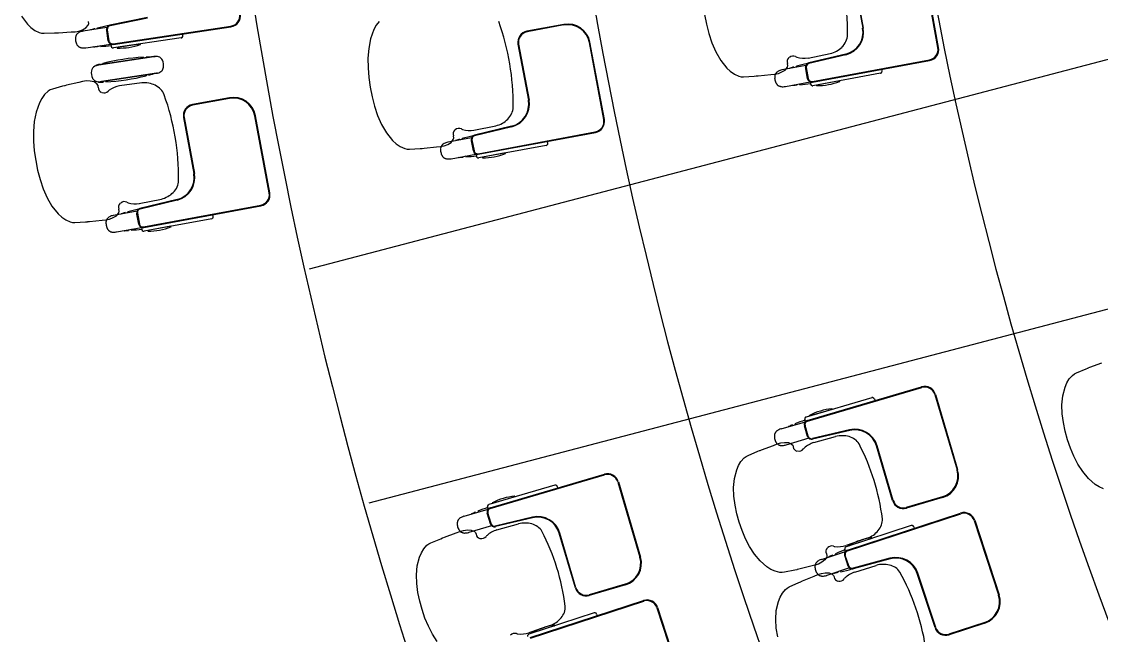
# Model space of a CAD drawing. Extents: x 324 to 2190, y 315 to 1855.
# Drawn here: x 516.8 to 671, y 1148.9 to 1236.6 of the extents above; entities that cross this region are included whole.
import ezdxf

# ---------------------------------------------------------------- set-up
doc = ezdxf.new("R2010")
doc.units = 0
doc.header["$LTSCALE"] = 48
doc.header["$MEASUREMENT"] = 0
doc.layers.add('first flr', color=8, linetype='CONTINUOUS')

msp = doc.modelspace()

# ---------------------------------------------------------------- linework, layer by layer
at = {"layer": 'first flr'}
for p, q in [((789.78, 1262.12), (557.85, 1201.23)), ((635.45, 1243.67), (636.92, 1235.67)), ((635.54, 1243.69), (637.01, 1235.69)), ((647.68, 1232.89), (645.65, 1243.92)), ((647.77, 1232.91), (645.74, 1243.94)), ((528.94, 1235.76), (525.57, 1235.26)), ((534.72, 1237.21), (529.38, 1236.12)), ((534.74, 1237.11), (529.39, 1236.03)), ((529.81, 1233.45), (546.64, 1235.96)), ((529.82, 1233.36), (546.65, 1235.87)), ((594.22, 1236.22), (588.95, 1235.23)), ((594.24, 1236.13), (588.97, 1235.14)), ((527.23, 1235.6), (527.25, 1235.51)), ((527.63, 1235.57), (527.61, 1235.7)), ((528.9, 1235.44), (529.14, 1233.87)), ((528.99, 1235.46), (529.23, 1233.88)), ((539.57, 1234.29), (529.86, 1232.84)), ((539.8, 1234.61), (539.77, 1234.84)), ((525.93, 1232.88), (529.49, 1233.41)), ((527.6, 1233.13), (527.62, 1233.03)), ((528, 1233.05), (527.99, 1233.18)), ((529.49, 1233.4), (529.54, 1233.08)), ((530.39, 1232.89), (530.39, 1232.85)), ((533.69, 1233.41), (530.41, 1232.92)), ((533.72, 1233.35), (533.72, 1233.39)), ((587.67, 1233.37), (589.16, 1225.36)), ((587.76, 1233.38), (589.25, 1225.38)), ((599.92, 1222.61), (597.87, 1233.64)), ((600.02, 1222.63), (597.96, 1233.65)), ((534.15, 1231.52), (534.17, 1231.39)), ((534.55, 1231.44), (534.54, 1231.54)), ((629.12, 1231.41), (632.26, 1232.04)), ((634.51, 1231.97), (629.21, 1230.71)), ((634.53, 1231.88), (629.23, 1230.62)), ((629.73, 1228.06), (646.47, 1231.14)), ((527.99, 1230.54), (528.01, 1230.45)), ((528.39, 1230.51), (528.37, 1230.64)), ((628.79, 1230.33), (625.43, 1229.72)), ((627.09, 1230.12), (627.1, 1230.02)), ((627.48, 1230.09), (627.46, 1230.22)), ((628.76, 1230.01), (629.05, 1228.45)), ((628.85, 1230.03), (629.14, 1228.47)), ((629.74, 1227.97), (646.48, 1231.05)), ((639.68, 1229.55), (639.64, 1229.79)), ((528.37, 1228.07), (528.39, 1227.97)), ((528.77, 1227.99), (528.75, 1228.13)), ((534.53, 1229.01), (534.55, 1228.87)), ((534.93, 1228.97), (534.91, 1229.06)), ((536.18, 1229.26), (536.02, 1229.23)), ((798.64, 1228.75), (566.36, 1167.78)), ((639.45, 1229.22), (629.8, 1227.45)), ((633.61, 1228.15), (630.35, 1227.55)), ((633.65, 1228.09), (633.64, 1228.13)), ((533.92, 1227.85), (530.73, 1227.42)), ((625.87, 1227.35), (629.41, 1228)), ((627.54, 1227.65), (627.55, 1227.56)), ((627.94, 1227.59), (627.92, 1227.72)), ((629.42, 1228), (629.48, 1227.67)), ((630.33, 1227.52), (630.34, 1227.48)), ((546.44, 1225.73), (541.16, 1224.75)), ((546.46, 1225.63), (541.18, 1224.66)), ((539.88, 1222.88), (541.36, 1214.88)), ((539.97, 1222.9), (541.45, 1214.9)), ((552.13, 1212.12), (550.08, 1223.14)), ((552.22, 1212.13), (550.17, 1223.16)), ((581.37, 1221.08), (584.52, 1221.73)), ((586.76, 1221.66), (581.46, 1220.38)), ((586.78, 1221.57), (581.48, 1220.29)), ((581.98, 1217.73), (598.72, 1220.85)), ((582, 1217.64), (598.73, 1220.76)), ((581.04, 1220.01), (577.69, 1219.38)), ((579.34, 1219.79), (579.35, 1219.7)), ((579.73, 1219.77), (579.71, 1219.9)), ((581.01, 1219.69), (581.3, 1218.12)), ((581.1, 1219.71), (581.39, 1218.14)), ((591.71, 1218.92), (582.06, 1217.13)), ((591.93, 1219.25), (591.89, 1219.49)), ((578.13, 1217.01), (581.67, 1217.68)), ((579.8, 1217.33), (579.81, 1217.24)), ((580.2, 1217.27), (580.18, 1217.4)), ((581.68, 1217.67), (581.74, 1217.35)), ((585.87, 1217.83), (582.61, 1217.23)), ((585.9, 1217.77), (585.9, 1217.81)), ((582.59, 1217.19), (582.6, 1217.16)), ((533.57, 1210.6), (536.72, 1211.25)), ((538.96, 1211.18), (533.66, 1209.91)), ((538.98, 1211.09), (533.68, 1209.82)), ((533.24, 1209.53), (529.89, 1208.91)), ((534.18, 1207.26), (550.92, 1210.36)), ((534.2, 1207.17), (550.93, 1210.27)), ((531.54, 1209.31), (531.55, 1209.22)), ((531.93, 1209.29), (531.91, 1209.42)), ((533.21, 1209.21), (533.5, 1207.65)), ((533.3, 1209.23), (533.59, 1207.66)), ((543.91, 1208.44), (534.26, 1206.65)), ((544.13, 1208.76), (544.09, 1209)), ((530.33, 1206.54), (533.87, 1207.2)), ((531.99, 1206.85), (532.01, 1206.76)), ((532.4, 1206.79), (532.37, 1206.92)), ((533.87, 1207.2), (533.93, 1206.87)), ((534.78, 1206.72), (534.79, 1206.68)), ((538.06, 1207.35), (534.81, 1206.75)), ((538.1, 1207.29), (538.09, 1207.33)), ((629.01, 1179.59), (645.34, 1184.4)), ((629.03, 1179.5), (645.36, 1184.31)), ((647.32, 1183.31), (650.49, 1172.56)), ((638.24, 1182.85), (628.83, 1180.08)), ((638.59, 1182.66), (638.66, 1182.43)), ((647.23, 1183.29), (650.4, 1172.53)), ((629.33, 1180.26), (629.32, 1180.29)), ((632.54, 1181.17), (629.36, 1180.24)), ((632.54, 1181.24), (632.56, 1181.21)), ((625.27, 1178.39), (628.73, 1179.41)), ((626.9, 1178.87), (626.87, 1178.96)), ((627.23, 1179.11), (627.27, 1178.98)), ((629.05, 1177.32), (628.6, 1178.84)), ((628.73, 1179.41), (628.64, 1179.73)), ((629.14, 1177.34), (628.69, 1178.87)), ((635.05, 1178.26), (629.74, 1176.99)), ((635.07, 1178.17), (629.77, 1176.9)), ((629.95, 1176.44), (633.05, 1177.3)), ((629.22, 1177.04), (625.95, 1176.08)), ((641.19, 1168.15), (638.89, 1175.95)), ((641.28, 1168.17), (638.98, 1175.98)), ((583.69, 1167.1), (600.02, 1171.9)), ((583.72, 1167.01), (600.05, 1171.82)), ((592.93, 1170.36), (583.51, 1167.59)), ((593.27, 1170.17), (593.34, 1169.94)), ((601.92, 1170.79), (605.09, 1160.04)), ((602.01, 1170.82), (605.18, 1160.06)), ((587.22, 1168.68), (584.05, 1167.74)), ((587.23, 1168.75), (587.24, 1168.71)), ((648.3, 1168.67), (643.15, 1167.15)), ((648.32, 1168.58), (643.18, 1167.06)), ((579.96, 1165.9), (583.41, 1166.92)), ((581.58, 1166.38), (581.56, 1166.47)), ((581.92, 1166.62), (581.96, 1166.49)), ((583.74, 1164.82), (583.29, 1166.35)), ((583.42, 1166.92), (583.32, 1167.24)), ((583.83, 1164.85), (583.38, 1166.38)), ((584.01, 1167.76), (584, 1167.8)), ((634.74, 1161.04), (650.91, 1166.34)), ((589.74, 1165.76), (584.43, 1164.5)), ((589.76, 1165.67), (584.45, 1164.41)), ((584.64, 1163.95), (587.73, 1164.81)), ((634.76, 1160.95), (650.94, 1166.26)), ((652.84, 1165.29), (656.34, 1154.64)), ((652.93, 1165.32), (656.42, 1154.66)), ((583.91, 1164.55), (580.64, 1163.59)), ((595.87, 1155.65), (593.57, 1163.46)), ((595.96, 1155.68), (593.66, 1163.49)), ((643.86, 1164.58), (634.54, 1161.52)), ((644.22, 1164.4), (644.29, 1164.17)), ((637.57, 1162.75), (634.54, 1161.7)), ((635.03, 1161.72), (635.02, 1161.75)), ((638.22, 1162.73), (635.07, 1161.7)), ((638.22, 1162.8), (638.23, 1162.77)), ((631.04, 1159.73), (634.46, 1160.85)), ((632.65, 1160.26), (632.62, 1160.35)), ((632.97, 1160.51), (633.02, 1160.38)), ((634.85, 1158.77), (634.35, 1160.28)), ((634.46, 1160.86), (634.36, 1161.17)), ((634.94, 1158.8), (634.44, 1160.31)), ((640.82, 1159.89), (635.55, 1158.47)), ((640.84, 1159.8), (635.58, 1158.38)), ((635.78, 1157.92), (638.84, 1158.88)), ((635.03, 1158.5), (631.79, 1157.44)), ((633.43, 1157.88), (633.4, 1157.97)), ((633.77, 1158.09), (633.81, 1157.96)), ((647.26, 1149.97), (644.72, 1157.71)), ((647.35, 1150), (644.81, 1157.74)), ((602.98, 1156.17), (597.84, 1154.66)), ((603.01, 1156.08), (597.86, 1154.57)), ((589.42, 1148.55), (605.6, 1153.85)), ((589.45, 1148.46), (605.63, 1153.76)), ((607.53, 1152.8), (611.02, 1142.14)), ((607.62, 1152.83), (611.11, 1142.17)), ((598.55, 1152.09), (589.23, 1149.03)), ((598.91, 1151.91), (598.98, 1151.68)), ((592.26, 1150.26), (589.22, 1149.21)), ((592.9, 1150.24), (589.76, 1149.21)), ((592.91, 1150.31), (592.92, 1150.27)), ((654.35, 1150.71), (649.25, 1149.04)), ((654.38, 1150.62), (649.28, 1148.95)), ((589.72, 1149.22), (589.71, 1149.26))]:
    msp.add_line(p, q, dxfattribs=at)
at = {"layer": 'first flr', "linetype": 'Continuous'}
for p, q in [((614.33, 1237.61), (614.6, 1236.24)), ((567.41, 1236.09), (567.08, 1235.47)), ((567.82, 1236.65), (567.41, 1236.09)), ((614.6, 1236.24), (614.94, 1234.89)), ((528.92, 1235.32), (528.9, 1235.44)), ((529.14, 1233.87), (528.92, 1235.32)), ((567.08, 1235.47), (566.61, 1234.16)), ((614.94, 1234.89), (615.37, 1233.56)), ((566.34, 1232.79), (566.23, 1231.4)), ((566.61, 1234.16), (566.34, 1232.79)), ((615.37, 1233.56), (615.93, 1232.28)), ((527.8, 1230.41), (535.66, 1231.61)), ((535.66, 1231.61), (527.8, 1230.41)), ((535.66, 1231.61), (535.82, 1231.63)), ((535.82, 1231.63), (535.66, 1231.61)), ((566.23, 1231.4), (566.25, 1230)), ((615.93, 1232.28), (616.63, 1231.07)), ((527.62, 1230.38), (527.8, 1230.41)), ((527.8, 1230.41), (527.62, 1230.38)), ((566.25, 1230), (566.37, 1228.61)), ((616.63, 1231.07), (617.5, 1229.98)), ((617.5, 1229.98), (618.01, 1229.51)), ((625.38, 1229.41), (625.86, 1229.68)), ((625.86, 1229.68), (626.17, 1230.09)), ((626.17, 1230.09), (626.24, 1230.34)), ((626.2, 1230.59), (626.19, 1230.61)), ((626.24, 1230.34), (626.2, 1230.59)), ((628.78, 1229.89), (628.76, 1230.01)), ((629.05, 1228.45), (628.78, 1229.89)), ((536.02, 1229.23), (528.17, 1228.03)), ((528.17, 1228.03), (536.02, 1229.23)), ((536.02, 1229.23), (536.18, 1229.26)), ((566.37, 1228.61), (566.57, 1227.23)), ((618.01, 1229.51), (618.59, 1229.11)), ((618.59, 1229.11), (619.22, 1228.82)), ((619.22, 1228.82), (619.56, 1228.74)), ((619.56, 1228.74), (619.91, 1228.73)), ((619.91, 1228.73), (621.42, 1228.83)), ((621.42, 1228.83), (621.68, 1228.84)), ((621.68, 1228.84), (621.71, 1228.85)), ((621.71, 1228.85), (621.74, 1228.85)), ((621.74, 1228.85), (621.99, 1228.86)), ((621.99, 1228.86), (623.78, 1229.06)), ((623.78, 1229.06), (624.33, 1229.09)), ((624.33, 1229.09), (624.87, 1229.21)), ((624.87, 1229.21), (625.38, 1229.41)), ((528.17, 1228.03), (527.98, 1228.01)), ((527.98, 1228.01), (528.17, 1228.03)), ((566.57, 1227.23), (566.83, 1225.86)), ((566.83, 1225.86), (567.18, 1224.51)), ((567.18, 1224.51), (567.62, 1223.18)), ((567.62, 1223.18), (568.18, 1221.9)), ((568.18, 1221.9), (568.88, 1220.69)), ((568.88, 1220.69), (569.76, 1219.61)), ((569.76, 1219.61), (570.28, 1219.14)), ((570.28, 1219.14), (570.85, 1218.74)), ((576.59, 1218.75), (577.13, 1218.86)), ((577.13, 1218.86), (577.65, 1219.06)), ((577.65, 1219.06), (578.12, 1219.34)), ((578.12, 1219.34), (578.43, 1219.75)), ((578.43, 1219.75), (578.5, 1220)), ((578.46, 1220.25), (578.45, 1220.27)), ((578.5, 1220), (578.46, 1220.25)), ((581.03, 1219.56), (581.01, 1219.69)), ((581.3, 1218.12), (581.03, 1219.56)), ((570.85, 1218.74), (571.49, 1218.46)), ((571.49, 1218.46), (571.83, 1218.38)), ((571.83, 1218.38), (572.17, 1218.37)), ((572.17, 1218.37), (573.68, 1218.47)), ((573.68, 1218.47), (573.95, 1218.49)), ((573.95, 1218.49), (573.98, 1218.49)), ((573.98, 1218.49), (574, 1218.49)), ((574, 1218.49), (574.25, 1218.51)), ((574.25, 1218.51), (576.04, 1218.71)), ((576.04, 1218.71), (576.59, 1218.75)), ((533.23, 1209.09), (533.21, 1209.21)), ((533.5, 1207.65), (533.23, 1209.09))]:
    msp.add_line(p, q, dxfattribs=at)
for points in [[(516.75, 1237.39), (517.59, 1236.27), (518.09, 1235.78), (518.65, 1235.36), (519.27, 1235.06), (519.61, 1234.97), (519.96, 1234.94), (521.47, 1234.99), (521.73, 1235), (521.76, 1235), (521.79, 1235), (522.04, 1235.01), (523.83, 1235.15), (524.39, 1235.16), (524.93, 1235.26), (525.45, 1235.44), (525.94, 1235.7), (526.26, 1236.1), (526.34, 1236.35), (526.31, 1236.6), (526.3, 1236.62)], [(527.71, 1227.23), (527.71, 1227.25), (527.67, 1227.5), (527.52, 1227.71), (527.1, 1228), (526.55, 1228.11), (526, 1228.13), (525.45, 1228.06), (524.92, 1227.91), (523.17, 1227.51), (522.92, 1227.45), (522.87, 1227.43), (522.61, 1227.36), (521.16, 1226.97), (520.83, 1226.84), (520.54, 1226.66), (520.03, 1226.18), (519.62, 1225.61), (519.29, 1225), (518.81, 1223.69), (518.54, 1222.32), (518.44, 1220.92), (518.46, 1219.53), (518.57, 1218.14), (518.77, 1216.75), (519.04, 1215.38), (519.39, 1214.03), (519.82, 1212.7), (520.38, 1211.42), (521.09, 1210.22), (521.96, 1209.13), (522.48, 1208.66), (523.05, 1208.27), (523.69, 1207.98), (524.03, 1207.9), (524.38, 1207.89), (525.88, 1207.99), (526.15, 1208.01), (526.18, 1208.01), (526.2, 1208.02), (526.45, 1208.03), (528.25, 1208.23), (528.8, 1208.27), (529.33, 1208.39), (529.85, 1208.59), (530.33, 1208.86), (530.63, 1209.27), (530.7, 1209.52), (530.66, 1209.77), (530.65, 1209.8)], [(671.32, 1169.83), (670.71, 1170.1), (670.15, 1170.45), (669.17, 1171.3), (668.35, 1172.28), (667.66, 1173.35), (667.09, 1174.48), (666.6, 1175.65), (666.19, 1176.84), (665.85, 1178.06), (665.59, 1179.3), (665.42, 1180.55), (665.38, 1181.82), (665.5, 1183.1), (665.83, 1184.35), (666.09, 1184.95), (666.43, 1185.52), (666.88, 1186.03), (667.16, 1186.24), (667.46, 1186.4), (668.86, 1186.98), (669.1, 1187.08), (669.13, 1187.09), (669.15, 1187.1), (669.39, 1187.2), (671.08, 1187.82)], [(628.6, 1178.84), (629.01, 1177.44), (629.05, 1177.32)], [(631.74, 1160.54), (631.76, 1160.52), (631.82, 1160.3), (631.78, 1160.07), (631.52, 1159.65), (631.08, 1159.33), (630.59, 1159.07), (630.07, 1158.89), (629.53, 1158.77), (627.79, 1158.33), (627.54, 1158.27), (627.49, 1158.26), (627.23, 1158.21), (625.76, 1157.89), (625.41, 1157.85), (625.07, 1157.87), (624.41, 1158.03), (623.8, 1158.3), (623.24, 1158.65), (622.26, 1159.5), (621.44, 1160.48), (620.76, 1161.55), (620.18, 1162.68), (619.7, 1163.85), (619.29, 1165.04), (618.95, 1166.26), (618.68, 1167.5), (618.51, 1168.75), (618.47, 1170.02), (618.59, 1171.3), (618.92, 1172.55), (619.18, 1173.15), (619.53, 1173.72), (619.98, 1174.23), (620.25, 1174.44), (620.56, 1174.6), (621.95, 1175.18), (622.2, 1175.28), (622.22, 1175.29), (622.25, 1175.3), (622.48, 1175.4), (624.17, 1176.02), (624.68, 1176.23), (625.21, 1176.37), (625.76, 1176.43), (626.3, 1176.42), (626.75, 1176.22), (626.92, 1176.06), (626.99, 1175.84), (626.99, 1175.81)], [(583.29, 1166.35), (583.7, 1164.95), (583.74, 1164.82)], [(576.13, 1147.99), (575.44, 1149.06), (574.87, 1150.19), (574.38, 1151.35), (573.97, 1152.55), (573.63, 1153.77), (573.37, 1155), (573.2, 1156.26), (573.16, 1157.53), (573.28, 1158.8), (573.61, 1160.06), (573.87, 1160.66), (574.21, 1161.23), (574.66, 1161.74), (574.94, 1161.95), (575.24, 1162.11), (576.64, 1162.69), (576.88, 1162.79), (576.91, 1162.8), (576.93, 1162.81), (577.17, 1162.9), (578.86, 1163.52), (579.37, 1163.74), (579.9, 1163.88), (580.45, 1163.94), (580.99, 1163.93), (581.44, 1163.73), (581.61, 1163.56), (581.68, 1163.34), (581.68, 1163.32)], [(634.35, 1160.28), (634.81, 1158.89), (634.85, 1158.77)], [(624.78, 1148.64), (624.58, 1149.89), (624.5, 1151.16), (624.58, 1152.44), (624.87, 1153.7), (625.11, 1154.31), (625.44, 1154.89), (625.87, 1155.41), (626.14, 1155.63), (626.44, 1155.8), (627.82, 1156.42), (628.06, 1156.53), (628.09, 1156.54), (628.11, 1156.55), (628.34, 1156.65), (630.01, 1157.32), (630.51, 1157.55), (631.04, 1157.71), (631.58, 1157.79), (632.13, 1157.79), (632.58, 1157.61), (632.76, 1157.45), (632.84, 1157.23), (632.84, 1157.21)]]:
    msp.add_lwpolyline(points, dxfattribs=at)
at = {"layer": 'first flr'}
for centre, radius, start, end in [((1177.15, 1339.99), 635.34, 154.51493, 205.3823), ((1177.15, 1339.99), 587.34, 153.48573, 206.36549), ((1177.15, 1339.99), 539.34, 152.2676, 207.5287), ((599.93, 1235.23), 34.82, 359.1313, 19.6295), ((546.4, 1237.47), 1.53, 279.1519, 7.7942), ((546.42, 1237.45), 1.6, 278.473, 8.473), ((534.9, 1206.56), 30.03, 100.9722, 104.0566), ((529.5, 1235.53), 0.601, 101.473, 188.473), ((529.5, 1235.53), 0.601, 157.4606, 188.473), ((529.5, 1235.53), 0.508, 101.473, 188.473), ((552.17, 1224.79), 34.82, 359.3474, 19.8457), ((594.81, 1233.07), 3.2, 10.5616, 100.5581), ((594.79, 1233.03), 3.14, 11.0872, 100.0324), ((525.71, 1234.17), 1.26, 169.1291, 174.4317), ((525.79, 1234.16), 1.34, 174.2414, 179.6464), ((525.47, 1234.22), 1.02, 162.8362, 169.0967), ((525.42, 1234.23), 0.966, 156.0261, 162.716), ((525.39, 1234.25), 0.935, 149.0977, 156.1216), ((525.33, 1234.28), 0.867, 141.5372, 149.053), ((525.35, 1234.27), 0.886, 134.0859, 141.4546), ((525.43, 1234.18), 1, 127.4199, 134.0483), ((525.48, 1234.12), 1.08, 121.4301, 127.5116), ((525.55, 1234), 1.23, 115.9654, 121.3045), ((525.67, 1233.76), 1.48, 106.5597, 116.0137), ((526.08, 1232.21), 3.09, 100.1888, 105.6893), ((525.65, 1234.62), 0.642, 97.1176, 100.6551), ((526.79, 1235.15), 0.32, 105.8407, 123.2569), ((534.9, 1206.56), 30.03, 104.798, 105.8407), ((539.51, 1234.59), 0.304, 280.3615, 308.1509), ((539.52, 1234.57), 0.286, 312.8653, 7.4496), ((589.24, 1233.66), 1.6, 100.5599, 190.5599), ((589.26, 1233.64), 1.53, 101.2387, 189.881), ((633.77, 1235.09), 3.2, 283.4256, 10.4222), ((632.58, 1234.73), 2.17, 333.7001, 359.3129), ((633.73, 1235.11), 3.33, 283.9634, 9.8844), ((526.94, 1234.21), 2.49, 180.8717, 187.6067), ((526.92, 1234.28), 2.49, 189.3393, 196.0743), ((525.81, 1233.99), 1.34, 197.2996, 202.7046), ((525.74, 1233.96), 1.26, 202.5142, 207.8169), ((525.53, 1233.84), 1.02, 207.8493, 214.1098), ((525.48, 1233.82), 0.966, 214.23, 220.9199), ((525.46, 1233.79), 0.935, 220.8244, 227.8483), ((525.41, 1233.74), 0.867, 227.893, 235.4087), ((525.42, 1233.76), 0.886, 235.4914, 242.8601), ((525.47, 1233.86), 1, 242.8977, 249.5261), ((525.51, 1233.94), 1.08, 249.4344, 255.5159), ((525.54, 1234.08), 1.23, 255.6415, 260.9806), ((525.58, 1234.33), 1.48, 260.9323, 270.3863), ((525.52, 1235.94), 3.09, 271.2567, 276.7572), ((525.82, 1233.51), 0.642, 276.2914, 279.8289), ((527.06, 1233.34), 0.32, 253.7544, 271.1053), ((526.49, 1263.05), 30.03, 271.1053, 272.148), ((526.49, 1263.05), 30.03, 272.8894, 275.8064), ((529.73, 1233.96), 0.601, 188.473, 278.473), ((529.73, 1233.96), 0.601, 188.473, 246.3679), ((529.73, 1233.96), 0.508, 188.473, 278.473), ((529.81, 1233.12), 0.275, 188.2421, 249.7334), ((529.82, 1233.1), 0.261, 246.4429, 278.9367), ((530.42, 1232.9), 0.028, 98.473, 189.473), ((530.42, 1232.86), 0.028, 189.473, 267.6165), ((530.79, 1241.64), 8.81, 267.6165, 289.3295), ((533.69, 1233.38), 0.028, 7.473, 98.473), ((533.7, 1233.35), 0.028, 289.3295, 7.473), ((631.52, 1235.44), 3.47, 298.7953, 314.8347), ((631.92, 1235.03), 2.89, 314.9232, 334.1597), ((646.17, 1232.64), 1.53, 281.1027, 9.745), ((646.19, 1232.62), 1.6, 280.4239, 10.4239), ((535.76, 1201.53), 30.03, 93.0841, 104.2513), ((535.76, 1201.53), 30.03, 91.3, 92.3427), ((535.09, 1231.23), 0.32, 73.0359, 91.3), ((535.95, 1230.45), 1.19, 62.9681, 96.4491), ((535.95, 1230.45), 1.19, 62.9681, 96.4491), ((536.05, 1230.73), 0.895, 24.1681, 60.4507), ((536.05, 1230.73), 0.895, 24.1681, 60.4507), ((626.9, 1230.91), 0.769, 132.8429, 202.5536), ((626.98, 1230.92), 0.769, 63.1321, 132.8429), ((628.08, 1233.02), 1.6, 242.1433, 249.3024), ((628.59, 1235.36), 3.98, 254.2195, 277.5049), ((631.36, 1235.72), 3.79, 283.7996, 298.8565), ((528.46, 1229.3), 1.76, 170.4168, 206.9186), ((528.46, 1229.3), 1.76, 170.4168, 206.9186), ((527.6, 1229.41), 0.894, 143.9753, 168.6919), ((527.6, 1229.41), 0.894, 143.9753, 168.6919), ((527.84, 1229.16), 1.23, 100.0017, 141.0232), ((527.84, 1229.16), 1.23, 100.0017, 141.0232), ((527.56, 1230.09), 0.32, 106.0354, 147.9586), ((535.76, 1201.53), 30.03, 104.9927, 106.0354), ((536.14, 1230.19), 0.895, 316.8788, 353.164), ((536.14, 1230.19), 0.895, 316.8788, 353.164), ((535.12, 1230.31), 1.92, 353.2645, 24.0687), ((535.12, 1230.31), 1.92, 353.2645, 24.0687), ((625.58, 1228.23), 1.48, 108.5105, 117.9645), ((626.04, 1226.69), 3.09, 102.1397, 107.6401), ((625.54, 1229.08), 0.642, 99.0684, 102.6059), ((626.66, 1229.65), 0.32, 107.7915, 125.2077), ((635.74, 1201.36), 30.03, 106.7488, 107.7915), ((635.74, 1201.36), 30.03, 102.9231, 106.0075), ((629.35, 1230.12), 0.601, 103.4238, 190.4238), ((629.35, 1230.12), 0.601, 159.4115, 190.4238), ((629.35, 1230.12), 0.508, 103.4239, 190.4239), ((527.68, 1228.93), 0.894, 208.6435, 233.3601), ((527.68, 1228.93), 0.894, 208.6435, 233.3601), ((527.83, 1229.24), 1.23, 236.3123, 277.3337), ((527.83, 1229.24), 1.23, 236.3123, 277.3337), ((527.16, 1257.98), 30.03, 273.0841, 284.2513), ((527.16, 1257.98), 30.03, 284.9927, 286.0354), ((535.37, 1229.43), 0.32, 286.0354, 304.235), ((535.96, 1230.43), 1.19, 280.8867, 314.362), ((535.96, 1230.43), 1.19, 280.8867, 314.362), ((625.61, 1228.64), 1.26, 171.0799, 176.3826), ((625.69, 1228.63), 1.34, 176.1923, 181.5973), ((626.83, 1228.71), 2.49, 182.8225, 189.5575), ((625.37, 1228.67), 1.02, 164.787, 171.0476), ((626.82, 1228.79), 2.49, 191.2902, 198.0251), ((625.32, 1228.68), 0.966, 157.9769, 164.6668), ((625.29, 1228.7), 0.935, 151.0485, 158.0724), ((625.23, 1228.73), 0.867, 143.4881, 151.0038), ((625.25, 1228.72), 0.886, 136.0367, 143.4054), ((625.33, 1228.64), 1, 129.3707, 135.9991), ((625.38, 1228.57), 1.08, 123.3809, 129.4624), ((625.46, 1228.46), 1.23, 117.9162, 123.2554), ((629.64, 1228.56), 0.601, 190.4238, 280.4238), ((629.64, 1228.56), 0.601, 190.4238, 248.3187), ((629.64, 1228.56), 0.508, 190.4238, 280.4238), ((630.43, 1236.27), 8.81, 269.5673, 291.2804), ((633.61, 1228.12), 0.028, 9.4238, 100.4238), ((633.62, 1228.08), 0.028, 291.2804, 9.4238), ((639.39, 1229.52), 0.304, 282.3124, 310.1017), ((639.4, 1229.5), 0.286, 314.8162, 9.4005), ((527.83, 1228.28), 0.32, 229.4215, 271.3), ((528.48, 1227.18), 0.769, 176.4101, 246.1208), ((527.16, 1257.98), 30.03, 271.3, 272.3427), ((528.56, 1227.19), 0.769, 246.1208, 315.8316), ((530.27, 1225.56), 1.6, 129.6613, 136.8204), ((531.52, 1223.52), 3.98, 101.4588, 124.7442), ((534.26, 1224.08), 3.79, 80.1072, 95.1641), ((534.32, 1224.39), 3.47, 64.129, 80.1684), ((534.56, 1224.91), 2.89, 44.804, 64.0405), ((535.09, 1225.41), 2.17, 19.6508, 45.2636), ((625.72, 1228.46), 1.34, 199.2504, 204.6554), ((625.65, 1228.42), 1.26, 204.4651, 209.7678), ((625.44, 1228.3), 1.02, 209.8001, 216.0606), ((625.4, 1228.27), 0.966, 216.1808, 222.8708), ((625.37, 1228.25), 0.935, 222.7753, 229.7992), ((625.33, 1228.2), 0.867, 229.8439, 237.3596), ((625.34, 1228.21), 0.886, 237.4423, 244.811), ((625.39, 1228.32), 1, 244.8486, 251.477), ((625.41, 1228.4), 1.08, 251.3853, 257.4667), ((625.44, 1228.54), 1.23, 257.5923, 262.9314), ((625.48, 1228.79), 1.48, 262.8832, 272.3372), ((625.36, 1230.39), 3.09, 273.2076, 278.708), ((625.74, 1227.98), 0.642, 278.2422, 281.7797), ((626.99, 1227.85), 0.32, 255.7053, 273.0561), ((625.41, 1257.52), 30.03, 273.0561, 274.0988), ((625.41, 1257.52), 30.03, 274.8402, 277.7573), ((629.75, 1227.72), 0.275, 190.193, 251.6843), ((629.75, 1227.7), 0.261, 248.3938, 280.8875), ((630.36, 1227.52), 0.028, 100.4238, 191.4238), ((630.36, 1227.48), 0.028, 191.4238, 269.5673), ((504.37, 1214.32), 34.82, 359.3342, 19.8325), ((547.02, 1222.58), 3.2, 10.5006, 100.4971), ((547, 1222.54), 3.14, 11.0262, 99.9715), ((586.01, 1224.78), 3.2, 283.5616, 10.5582), ((585.97, 1224.8), 3.33, 284.0994, 10.0204), ((541.46, 1223.17), 1.6, 100.4989, 190.4989), ((541.48, 1223.16), 1.53, 101.1778, 189.8201), ((584.16, 1224.71), 2.89, 315.1394, 334.3759), ((584.82, 1224.42), 2.17, 333.9163, 359.5291), ((583.6, 1225.4), 3.79, 284.0158, 299.0727), ((583.76, 1225.12), 3.47, 299.0115, 315.0509), ((598.42, 1222.35), 1.53, 281.2387, 9.881), ((598.44, 1222.34), 1.6, 280.5599, 10.5599), ((579.16, 1220.57), 0.769, 133.0591, 202.7698), ((579.24, 1220.59), 0.769, 63.3483, 133.0591), ((580.32, 1222.69), 1.6, 242.3595, 249.5186), ((580.83, 1225.03), 3.98, 254.4357, 277.7211), ((581.6, 1219.8), 0.601, 103.5598, 190.5598), ((577.55, 1218.36), 0.935, 151.1845, 158.2084), ((577.49, 1218.4), 0.867, 143.6241, 151.1398), ((577.5, 1218.38), 0.886, 136.1727, 143.5414), ((577.58, 1218.3), 1, 129.5067, 136.1351), ((577.64, 1218.24), 1.08, 123.5169, 129.5984), ((577.71, 1218.12), 1.23, 118.0522, 123.3914), ((577.84, 1217.89), 1.48, 108.6465, 118.1005), ((578.31, 1216.36), 3.09, 102.2757, 107.7761), ((577.79, 1218.75), 0.642, 99.2044, 102.7419), ((578.91, 1219.32), 0.32, 107.9275, 125.3437), ((588.06, 1191.05), 30.03, 106.8848, 107.9275), ((588.06, 1191.05), 30.03, 103.0591, 106.1435), ((581.6, 1219.8), 0.601, 159.5475, 190.5598), ((581.6, 1219.8), 0.508, 103.5599, 190.5599), ((591.64, 1219.22), 0.304, 282.4483, 310.2377), ((591.65, 1219.2), 0.286, 314.9522, 9.5365), ((577.94, 1218.29), 1.34, 176.3283, 181.7332), ((579.09, 1218.38), 2.49, 182.9585, 189.6935), ((577.87, 1218.3), 1.26, 171.2159, 176.5186), ((577.63, 1218.34), 1.02, 164.923, 171.1835), ((577.57, 1218.35), 0.966, 158.1129, 164.8028), ((579.08, 1218.46), 2.49, 191.4262, 198.1611), ((577.98, 1218.12), 1.34, 199.3864, 204.7914), ((577.91, 1218.09), 1.26, 204.6011, 209.9038), ((577.7, 1217.97), 1.02, 209.9361, 216.1966), ((577.65, 1217.94), 0.966, 216.3168, 223.0068), ((577.63, 1217.92), 0.935, 222.9113, 229.9351), ((577.6, 1247.19), 30.03, 274.9762, 277.8933), ((581.89, 1218.23), 0.601, 190.5598, 280.5598), ((581.89, 1218.23), 0.601, 190.5598, 248.4547), ((581.89, 1218.23), 0.508, 190.5598, 280.5598), ((582.01, 1217.4), 0.275, 190.329, 251.8203), ((582.67, 1225.95), 8.81, 269.7033, 291.4164), ((585.87, 1217.81), 0.028, 9.5598, 100.5598), ((585.88, 1217.77), 0.028, 291.4164, 9.5598), ((577.59, 1217.86), 0.867, 229.9799, 237.4956), ((577.6, 1217.88), 0.886, 237.5783, 244.947), ((577.64, 1217.98), 1, 244.9846, 251.613), ((577.67, 1218.06), 1.08, 251.5213, 257.6027), ((577.7, 1218.2), 1.23, 257.7283, 263.0674), ((577.73, 1218.46), 1.48, 263.0192, 272.4732), ((577.62, 1220.06), 3.09, 273.3435, 278.844), ((578, 1217.64), 0.642, 278.3782, 281.9157), ((579.25, 1217.52), 0.32, 255.8413, 273.1921), ((577.6, 1247.19), 30.03, 273.1921, 274.2348), ((582.01, 1217.38), 0.261, 248.5297, 281.0235), ((582.62, 1217.2), 0.028, 100.5598, 191.5598), ((582.62, 1217.16), 0.028, 191.5598, 269.7033), ((538.21, 1214.29), 3.2, 283.5006, 10.4972), ((538.17, 1214.32), 3.33, 284.0384, 9.9594), ((536.37, 1214.23), 2.89, 315.1262, 334.3626), ((537.02, 1213.94), 2.17, 333.903, 359.5158), ((535.8, 1214.92), 3.79, 284.0025, 299.0594), ((535.96, 1214.64), 3.47, 298.9982, 315.0376), ((550.62, 1211.86), 1.53, 281.1778, 9.8201), ((550.64, 1211.84), 1.6, 280.4989, 10.4989), ((531.36, 1210.09), 0.769, 133.0458, 202.7565), ((531.44, 1210.11), 0.769, 63.335, 133.0458), ((532.53, 1212.21), 1.6, 242.3462, 249.5054), ((540.23, 1180.56), 30.03, 102.9981, 106.0825), ((533.04, 1214.55), 3.98, 254.4224, 277.7078), ((533.8, 1209.32), 0.601, 103.4989, 190.4989), ((533.8, 1209.32), 0.601, 159.4865, 190.4989), ((533.8, 1209.32), 0.508, 103.4989, 190.4989), ((530.06, 1207.83), 1.26, 171.155, 176.4576), ((529.83, 1207.87), 1.02, 164.8621, 171.1226), ((529.77, 1207.88), 0.966, 158.052, 164.7419), ((529.74, 1207.89), 0.935, 151.1236, 158.1475), ((529.68, 1207.92), 0.867, 143.5631, 151.0789), ((529.7, 1207.91), 0.886, 136.1118, 143.4805), ((529.78, 1207.83), 1, 129.4458, 136.0742), ((529.84, 1207.77), 1.08, 123.456, 129.5375), ((529.91, 1207.65), 1.23, 117.9913, 123.3304), ((530.03, 1207.42), 1.48, 108.5856, 118.0396), ((530.5, 1205.88), 3.09, 102.2147, 107.7152), ((529.99, 1208.28), 0.642, 99.1435, 102.681), ((531.11, 1208.84), 0.32, 107.8666, 125.2828), ((540.23, 1180.56), 30.03, 106.8239, 107.8666), ((543.84, 1208.73), 0.304, 282.3874, 310.1768), ((543.85, 1208.72), 0.286, 314.8913, 9.4755), ((530.14, 1207.82), 1.34, 176.2673, 181.6723), ((531.29, 1207.91), 2.49, 182.8976, 189.6326), ((531.27, 1207.98), 2.49, 191.3652, 198.1002), ((530.17, 1207.65), 1.34, 199.3255, 204.7305), ((530.1, 1207.61), 1.26, 204.5402, 209.8428), ((529.89, 1207.5), 1.02, 209.8752, 216.1357), ((529.85, 1207.47), 0.966, 216.2559, 222.9458), ((529.83, 1207.44), 0.935, 222.8503, 229.8742), ((529.78, 1207.39), 0.867, 229.9189, 237.4347), ((529.79, 1207.41), 0.886, 237.5173, 244.886), ((529.84, 1207.51), 1, 244.9236, 251.552), ((529.87, 1207.59), 1.08, 251.4603, 257.5418), ((529.9, 1207.73), 1.23, 257.6674, 263.0065), ((529.93, 1207.99), 1.48, 262.9582, 272.4122), ((529.81, 1209.59), 3.09, 273.2826, 278.7831), ((530.19, 1207.17), 0.642, 278.3173, 281.8548), ((531.45, 1207.04), 0.32, 255.7803, 273.1312), ((529.82, 1236.71), 30.03, 273.1312, 274.1739), ((529.82, 1236.71), 30.03, 274.9153, 277.8323), ((534.09, 1207.76), 0.601, 190.4989, 280.4989), ((534.09, 1207.76), 0.601, 190.4989, 248.3938), ((534.09, 1207.76), 0.508, 190.4989, 280.4989), ((534.2, 1206.92), 0.275, 190.268, 251.7594), ((534.21, 1206.9), 0.261, 248.4688, 280.9626), ((534.81, 1206.72), 0.028, 100.4989, 191.4989), ((534.82, 1206.68), 0.028, 191.4989, 269.6424), ((534.87, 1215.47), 8.81, 269.6424, 291.3554), ((538.07, 1207.32), 0.028, 9.4989, 100.4989), ((538.07, 1207.29), 0.028, 291.3554, 9.4989), ((645.79, 1182.86), 1.6, 16.4074, 106.4074), ((645.78, 1182.84), 1.53, 17.0862, 105.7286), ((638.32, 1182.56), 0.304, 76.7296, 104.5189), ((638.31, 1182.57), 0.286, 17.4308, 72.0151), ((629.34, 1180.3), 0.028, 117.264, 195.4074), ((633.37, 1172.49), 8.81, 95.5509, 117.264), ((629.35, 1180.26), 0.028, 195.4074, 286.4074), ((632.52, 1181.23), 0.028, 17.4074, 95.5509), ((632.53, 1181.2), 0.028, 286.4074, 17.4074), ((626.5, 1178.45), 0.32, 113.7751, 131.126), ((638.48, 1151.26), 30.03, 112.7324, 113.7751), ((638.48, 1151.26), 30.03, 109.074, 111.9911), ((629.18, 1179.01), 0.601, 106.4074, 196.4074), ((629.18, 1179.01), 0.601, 138.5125, 196.4074), ((628.9, 1179.81), 0.275, 135.147, 196.6383), ((629.18, 1179.01), 0.508, 106.4075, 196.4075), ((628.9, 1179.83), 0.261, 105.9438, 138.4375), ((625.32, 1177.35), 1.02, 170.7706, 177.0312), ((625.56, 1177.34), 1.26, 177.0635, 182.3662), ((625.64, 1177.33), 1.34, 182.1759, 187.5809), ((625.26, 1177.35), 0.966, 163.9605, 170.6505), ((626.77, 1177.54), 2.49, 188.8061, 195.5411), ((625.24, 1177.36), 0.935, 157.0321, 164.056), ((625.17, 1177.39), 0.867, 149.4717, 156.9874), ((625.19, 1177.38), 0.886, 142.0203, 149.389), ((625.28, 1177.31), 1, 135.3543, 141.9827), ((625.34, 1177.25), 1.08, 129.3645, 135.446), ((625.43, 1177.14), 1.23, 123.8998, 129.239), ((625.57, 1176.92), 1.48, 114.4941, 123.9481), ((626.19, 1175.44), 3.09, 108.1233, 113.6237), ((625.44, 1177.77), 0.642, 105.0515, 108.589), ((629.63, 1177.49), 0.601, 196.4074, 283.4074), ((629.63, 1177.49), 0.601, 196.4074, 227.4198), ((629.63, 1177.49), 0.508, 196.4074, 283.4074), ((633.96, 1173.64), 3.77, 88.9119, 103.9689), ((634.04, 1174.01), 3.4, 74.0999, 90.1393), ((634.24, 1174.62), 2.76, 55.3616, 74.5981), ((635.79, 1175.01), 3.33, 16.9469, 102.8679), ((635.81, 1175.05), 3.2, 16.4091, 103.4057), ((626.75, 1177.61), 2.49, 197.2738, 204.0087), ((625.69, 1177.17), 1.34, 205.234, 210.639), ((625.62, 1177.13), 1.26, 210.4487, 215.7514), ((625.42, 1176.99), 1.02, 215.7837, 222.0443), ((625.38, 1176.95), 0.966, 222.1644, 228.8544), ((625.36, 1176.93), 0.935, 228.7589, 235.7828), ((625.32, 1176.87), 0.867, 235.8275, 243.3432), ((625.33, 1176.89), 0.886, 243.4259, 250.7946), ((625.37, 1177), 1, 250.8322, 257.4606), ((625.39, 1177.08), 1.08, 257.3689, 263.4503), ((625.4, 1177.22), 1.23, 263.5759, 268.9151), ((625.41, 1177.48), 1.48, 268.8668, 278.3208), ((625.13, 1179.06), 3.09, 279.1912, 284.6916), ((625.76, 1176.69), 0.642, 284.2254, 287.7629), ((627.7, 1175.89), 0.706, 186.1452, 255.856), ((629.65, 1174.55), 1.55, 134.7666, 141.9258), ((631.17, 1172.67), 3.96, 107.9084, 131.1939), ((634.66, 1175.25), 2, 29.4707, 55.0835), ((608.46, 1161.67), 31.51, 7.0298, 27.5281), ((627.82, 1175.97), 0.768, 253.6839, 323.3946), ((647.38, 1171.67), 3.14, 286.9348, 15.8801), ((647.42, 1171.65), 3.2, 286.4092, 16.4057), ((600.47, 1170.37), 1.6, 16.4074, 106.4074), ((600.46, 1170.35), 1.53, 17.0862, 105.7286), ((593, 1170.06), 0.304, 76.7296, 104.5189), ((593, 1170.08), 0.286, 17.4308, 72.0151), ((588.05, 1160), 8.81, 95.5509, 117.264), ((587.2, 1168.74), 0.028, 17.4074, 95.5509), ((587.22, 1168.71), 0.028, 286.4074, 17.4074), ((642.72, 1168.6), 1.6, 196.4074, 286.4074), ((642.74, 1168.62), 1.53, 197.0862, 285.7286), ((593.16, 1138.77), 30.03, 112.7324, 113.7751), ((593.16, 1138.77), 30.03, 109.074, 111.9911), ((583.86, 1166.52), 0.601, 106.4074, 196.4074), ((583.86, 1166.52), 0.601, 138.5125, 196.4074), ((583.59, 1167.32), 0.275, 135.147, 196.6383), ((583.86, 1166.52), 0.508, 106.4075, 196.4075), ((583.59, 1167.33), 0.261, 105.9438, 138.4375), ((584.03, 1167.81), 0.028, 117.264, 195.4074), ((584.04, 1167.77), 0.028, 195.4074, 286.4074), ((651.41, 1164.82), 1.6, 18.1504, 108.1504), ((580.25, 1164.84), 1.26, 177.0635, 182.3662), ((580.01, 1164.85), 1.02, 170.7706, 177.0312), ((580.32, 1164.84), 1.34, 182.1759, 187.5809), ((579.95, 1164.86), 0.966, 163.9605, 170.6505), ((579.92, 1164.87), 0.935, 157.0321, 164.056), ((579.86, 1164.9), 0.867, 149.4717, 156.9874), ((579.87, 1164.89), 0.886, 142.0203, 149.389), ((579.96, 1164.82), 1, 135.3543, 141.9827), ((580.03, 1164.76), 1.08, 129.3645, 135.446), ((580.11, 1164.65), 1.23, 123.8998, 129.239), ((580.26, 1164.43), 1.48, 114.4941, 123.9481), ((580.88, 1162.95), 3.09, 108.1233, 113.6237), ((580.12, 1165.28), 0.642, 105.0515, 108.589), ((581.19, 1165.96), 0.32, 113.7751, 131.126), ((584.31, 1164.99), 0.601, 196.4074, 283.4074), ((584.31, 1164.99), 0.601, 196.4074, 227.4198), ((584.31, 1164.99), 0.508, 196.4074, 283.4074), ((588.65, 1161.15), 3.77, 88.9119, 103.9689), ((588.72, 1161.52), 3.4, 74.0999, 90.1393), ((590.48, 1162.52), 3.33, 16.9469, 102.8679), ((590.5, 1162.56), 3.2, 16.4091, 103.4057), ((637.74, 1165.35), 2, 339.4744, 5.0872), ((651.4, 1164.8), 1.53, 18.8293, 107.4716), ((581.45, 1165.05), 2.49, 188.8061, 195.5411), ((581.43, 1165.12), 2.49, 197.2738, 204.0087), ((580.37, 1164.68), 1.34, 205.234, 210.639), ((580.31, 1164.63), 1.26, 210.4487, 215.7514), ((580.11, 1164.49), 1.02, 215.7837, 222.0443), ((580.07, 1164.46), 0.966, 222.1644, 228.8544), ((580.05, 1164.43), 0.935, 228.7589, 235.7828), ((580.01, 1164.38), 0.867, 235.8275, 243.3432), ((580.02, 1164.4), 0.886, 243.4259, 250.7946), ((580.06, 1164.5), 1, 250.8322, 257.4606), ((580.08, 1164.58), 1.08, 257.3689, 263.4503), ((580.09, 1164.73), 1.23, 263.5759, 268.9151), ((580.1, 1164.98), 1.48, 268.8668, 278.3208), ((579.82, 1166.57), 3.09, 279.1912, 284.6916), ((580.44, 1164.2), 0.642, 284.2254, 287.7629), ((582.38, 1163.4), 0.706, 186.1452, 255.856), ((585.86, 1160.18), 3.96, 107.9084, 131.1939), ((588.92, 1162.13), 2.76, 55.3616, 74.5981), ((589.35, 1162.76), 2, 29.4707, 55.0835), ((563.15, 1149.18), 31.51, 7.0298, 27.5281), ((636.52, 1166.02), 3.4, 304.4186, 320.458), ((637.03, 1165.63), 2.76, 319.9598, 339.1963), ((643.95, 1164.29), 0.304, 78.4726, 106.2619), ((643.95, 1164.31), 0.286, 19.1738, 73.7581), ((582.5, 1163.47), 0.768, 253.6839, 323.3946), ((584.34, 1162.06), 1.55, 134.7666, 141.9258), ((633.4, 1165.5), 3.96, 263.364, 286.6494), ((635.05, 1161.76), 0.028, 119.007, 197.1505), ((635.06, 1161.72), 0.028, 197.1505, 288.1505), ((639.31, 1154.08), 8.81, 97.2939, 119.007), ((636.25, 1166.28), 3.77, 290.589, 305.646), ((638.19, 1162.79), 0.028, 19.1505, 97.2939), ((638.21, 1162.76), 0.028, 288.1505, 19.1505), ((632.37, 1160.88), 0.706, 138.7019, 208.4127), ((632.51, 1160.88), 0.768, 71.1632, 140.874), ((645.06, 1133.01), 30.03, 114.4755, 115.5182), ((633.22, 1163.09), 1.55, 252.6321, 259.7913), ((645.06, 1133.01), 30.03, 110.817, 113.7341), ((634.92, 1160.47), 0.601, 108.1505, 198.1505), ((634.92, 1160.47), 0.601, 140.2556, 198.1505), ((634.62, 1161.26), 0.275, 136.89, 198.3813), ((634.62, 1161.28), 0.261, 107.6868, 140.1806), ((634.92, 1160.47), 0.508, 108.1505, 198.1505), ((602.07, 1159.18), 3.14, 286.9348, 15.8801), ((602.11, 1159.16), 3.2, 286.4092, 16.4057), ((631.06, 1158.69), 0.966, 165.7035, 172.3935), ((631.12, 1158.69), 1.02, 172.5137, 178.7742), ((631.36, 1158.68), 1.26, 178.8065, 184.1092), ((631.03, 1158.7), 0.935, 158.7752, 165.799), ((630.97, 1158.73), 0.867, 151.2147, 158.7304), ((630.98, 1158.72), 0.886, 143.7633, 151.132), ((631.08, 1158.65), 1, 137.0973, 143.7257), ((631.14, 1158.59), 1.08, 131.1076, 137.189), ((631.23, 1158.48), 1.23, 125.6429, 130.982), ((631.38, 1158.27), 1.48, 116.2371, 125.6911), ((632.05, 1156.81), 3.09, 109.8663, 115.3668), ((631.22, 1159.12), 0.642, 106.7946, 110.3321), ((632.26, 1159.83), 0.32, 115.5182, 132.869), ((635.42, 1158.96), 0.601, 198.1505, 285.1505), ((635.42, 1158.96), 0.601, 198.1505, 229.1628), ((635.42, 1158.96), 0.508, 198.1504, 285.1504), ((639.86, 1155.25), 3.77, 90.6549, 105.7119), ((639.93, 1155.62), 3.4, 75.8429, 91.8823), ((640.11, 1156.24), 2.76, 57.1046, 76.3411), ((641.66, 1156.67), 3.33, 18.6899, 104.6109), ((641.68, 1156.71), 3.2, 18.1521, 105.1487), ((631.44, 1158.68), 1.34, 183.9189, 189.3239), ((632.56, 1158.92), 2.49, 190.5492, 197.2841), ((632.54, 1158.99), 2.49, 199.0168, 205.7518), ((631.49, 1158.52), 1.34, 206.9771, 212.382), ((631.43, 1158.48), 1.26, 212.1917, 217.4944), ((631.23, 1158.33), 1.02, 217.5267, 223.7873), ((631.19, 1158.29), 0.966, 223.9075, 230.5974), ((631.17, 1158.27), 0.935, 230.5019, 237.5258), ((631.14, 1158.21), 0.867, 237.5705, 245.0862), ((631.14, 1158.23), 0.886, 245.1689, 252.5376), ((631.18, 1158.34), 1, 252.5752, 259.2036), ((631.2, 1158.42), 1.08, 259.1119, 265.1934), ((631.2, 1158.56), 1.23, 265.3189, 270.6581), ((631.2, 1158.82), 1.48, 270.6098, 280.0638), ((630.88, 1160.39), 3.09, 280.9342, 286.4346), ((631.57, 1158.05), 0.642, 285.9684, 289.5059), ((632.83, 1158.09), 0.32, 263.3666, 280.7828), ((633.54, 1157.3), 0.706, 187.8882, 257.599), ((627.27, 1187.28), 30.03, 280.7828, 281.8255), ((627.27, 1187.28), 30.03, 282.5668, 285.6512), ((635.53, 1156.03), 1.55, 136.5096, 143.6688), ((637.11, 1154.19), 3.96, 109.6515, 132.9369), ((640.52, 1156.88), 2, 31.2137, 56.8265), ((614.74, 1142.51), 31.51, 8.7728, 29.2711), ((597.41, 1156.11), 1.6, 196.4074, 286.4074), ((597.42, 1156.13), 1.53, 197.0862, 285.7286), ((633.65, 1157.38), 0.768, 255.4269, 325.1377), ((653.34, 1153.68), 3.14, 288.6779, 17.6231), ((653.38, 1153.67), 3.2, 288.1522, 18.1487), ((592.43, 1152.86), 2, 339.4744, 5.0872), ((606.1, 1152.33), 1.6, 18.1504, 108.1504), ((606.08, 1152.31), 1.53, 18.8293, 107.4716), ((591.21, 1153.53), 3.4, 304.4186, 320.458), ((591.72, 1153.14), 2.76, 319.9598, 339.1963), ((598.64, 1151.8), 0.304, 78.4726, 106.2619), ((598.63, 1151.82), 0.286, 19.1738, 73.7581), ((594, 1141.59), 8.81, 97.2939, 119.007), ((590.93, 1153.79), 3.77, 290.589, 305.646), ((592.88, 1150.3), 0.028, 19.1505, 97.2939), ((592.89, 1150.26), 0.028, 288.1505, 19.1505), ((648.78, 1150.47), 1.6, 198.1504, 288.1504), ((648.79, 1150.5), 1.53, 198.8293, 287.4716), ((587.19, 1148.39), 0.768, 71.1632, 140.874), ((587.91, 1150.6), 1.55, 252.6321, 259.7913), ((588.09, 1153.01), 3.96, 263.364, 286.6494), ((589.31, 1148.77), 0.275, 136.89, 198.3813), ((589.31, 1148.78), 0.261, 107.6868, 140.1806), ((589.74, 1149.27), 0.028, 119.007, 197.1505), ((589.75, 1149.23), 0.028, 197.1505, 288.1505)]:
    msp.add_arc(centre, radius, start, end, dxfattribs=at)

doc.saveas('drawing.dxf')
